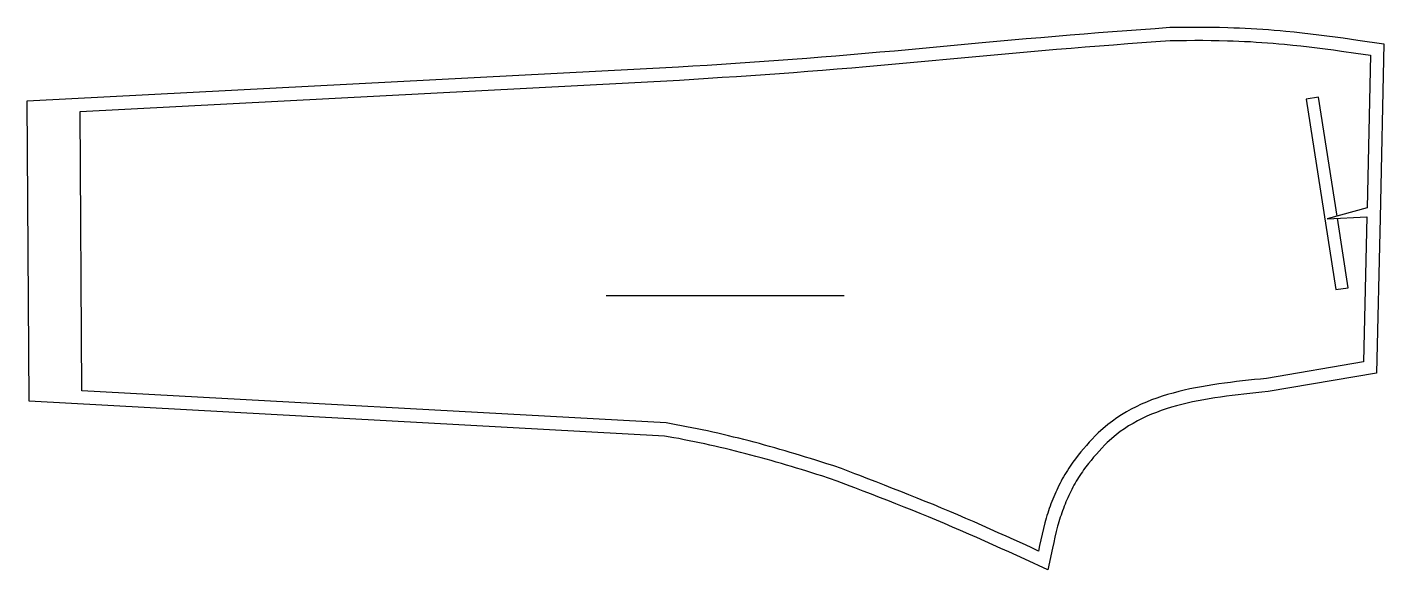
# Model space of a CAD drawing. Header units: inches. Extents: x 0 to 40.4, y 0 to 16.2.
import ezdxf

# ---------------------------------------------------------------- set-up
doc = ezdxf.new("R2010")
doc.units = ezdxf.units.IN

msp = doc.modelspace()

# ---------------------------------------------------------------- linework, layer by layer
at = {"layer": 'T001L001'}
for points in [[(40.301, 10.499), (40.199, 5.866), (36.967, 5.321), (36.777, 5.301), (36.599, 5.282), (36.422, 5.263), (36.247, 5.243), (36.072, 5.223), (35.897, 5.202), (35.725, 5.179), (35.553, 5.155), (35.383, 5.13), (35.215, 5.103), (35.048, 5.074), (34.883, 5.043), (34.719, 5.009), (34.558, 4.974), (34.399, 4.935), (34.242, 4.894), (34.087, 4.85), (33.935, 4.803), (33.785, 4.752), (33.638, 4.698), (33.493, 4.64), (33.351, 4.579), (33.212, 4.514), (33.076, 4.444), (32.943, 4.37), (32.813, 4.292), (32.686, 4.209), (32.562, 4.122), (32.442, 4.03), (32.175, 3.803), (32.103, 3.726), (32.017, 3.633), (31.933, 3.541), (31.85, 3.449), (31.769, 3.357), (31.691, 3.264), (31.615, 3.171), (31.542, 3.078), (31.471, 2.982), (31.433, 2.928), (31.395, 2.873), (31.357, 2.816), (31.321, 2.759), (31.285, 2.701), (31.25, 2.642), (31.216, 2.583), (31.183, 2.523), (31.15, 2.463), (31.118, 2.402), (31.087, 2.341), (31.057, 2.279), (31.028, 2.216), (30.999, 2.153), (30.971, 2.09), (30.944, 2.026), (30.918, 1.961), (30.892, 1.897), (30.867, 1.831), (30.843, 1.766), (30.82, 1.7), (30.798, 1.634), (30.776, 1.568), (30.755, 1.501), (30.734, 1.434), (30.715, 1.367), (30.697, 1.301), (30.655, 1.141), (30.616, 0.98), (30.58, 0.817), (30.545, 0.651), (30.41, 0), (29.721, 0.315), (29.483, 0.425), (29.243, 0.534), (29.004, 0.642), (28.765, 0.75), (28.526, 0.858), (28.287, 0.964), (28.048, 1.07), (27.808, 1.175), (27.568, 1.278), (27.328, 1.38), (27.088, 1.481), (26.847, 1.58), (26.606, 1.679), (26.364, 1.776), (26.122, 1.873), (25.879, 1.969), (25.636, 2.065), (25.393, 2.16), (25.149, 2.255), (24.904, 2.349), (24.66, 2.444), (24.518, 2.499), (24.125, 2.649), (23.902, 2.727), (23.674, 2.801), (23.523, 2.848), (23.373, 2.896), (23.222, 2.943), (23.071, 2.989), (22.92, 3.035), (22.769, 3.081), (22.618, 3.126), (22.467, 3.17), (22.316, 3.214), (22.164, 3.258), (22.013, 3.3), (21.861, 3.342), (21.709, 3.384), (21.557, 3.424), (21.405, 3.464), (21.253, 3.504), (21.101, 3.542), (20.948, 3.58), (20.796, 3.617), (20.643, 3.653), (20.49, 3.689), (20.337, 3.723), (20.184, 3.757), (20.031, 3.79), (19.878, 3.822), (19.724, 3.853), (19.571, 3.883), (19.417, 3.913), (19.263, 3.941), (18.991, 3.989), (0.057, 5.028), (0, 13.985), (19.408, 14.999), (19.832, 15.026), (20.257, 15.053), (20.681, 15.081), (21.106, 15.109), (21.53, 15.138), (21.953, 15.167), (22.378, 15.197), (22.802, 15.228), (23.226, 15.261), (23.66, 15.295), (24.094, 15.331), (24.53, 15.367), (24.964, 15.405), (25.398, 15.443), (25.833, 15.482), (28.446, 15.723), (28.883, 15.763), (29.319, 15.802), (29.755, 15.841), (30.193, 15.879), (30.629, 15.916), (31.067, 15.953), (31.489, 15.987), (31.911, 16.02), (32.333, 16.053), (32.755, 16.085), (33.177, 16.116), (33.598, 16.147), (34.035, 16.179), (34.292, 16.182), (34.536, 16.184), (34.781, 16.185), (35.027, 16.185), (35.274, 16.183), (35.52, 16.18), (35.768, 16.174), (35.941, 16.168), (36.115, 16.161), (36.288, 16.153), (36.461, 16.144), (36.634, 16.133), (36.806, 16.122), (36.979, 16.109), (37.151, 16.095), (37.324, 16.08), (37.496, 16.064), (37.741, 16.04), (37.986, 16.013), (38.231, 15.985), (38.475, 15.956), (38.719, 15.926), (38.962, 15.894), (39.206, 15.861), (39.64, 15.799), (40.415, 15.686), (40.301, 10.499)], [(39.908, 10.531), (39.812, 6.2), (36.914, 5.711), (36.736, 5.692), (36.557, 5.674), (36.379, 5.654), (36.202, 5.635), (36.025, 5.614), (35.848, 5.592), (35.672, 5.569), (35.497, 5.545), (35.323, 5.519), (35.15, 5.491), (34.978, 5.461), (34.807, 5.429), (34.637, 5.394), (34.469, 5.357), (34.303, 5.317), (34.138, 5.274), (33.974, 5.227), (33.813, 5.177), (33.654, 5.123), (33.497, 5.066), (33.342, 5.004), (33.189, 4.938), (33.039, 4.867), (32.891, 4.792), (32.746, 4.711), (32.604, 4.626), (32.465, 4.535), (32.328, 4.439), (32.195, 4.336), (31.903, 4.088), (31.815, 3.994), (31.728, 3.9), (31.641, 3.806), (31.555, 3.71), (31.471, 3.614), (31.388, 3.516), (31.307, 3.417), (31.229, 3.316), (31.152, 3.213), (31.11, 3.153), (31.068, 3.092), (31.027, 3.031), (30.987, 2.968), (30.949, 2.905), (30.911, 2.842), (30.874, 2.778), (30.837, 2.713), (30.802, 2.648), (30.768, 2.582), (30.734, 2.515), (30.702, 2.449), (30.67, 2.381), (30.639, 2.314), (30.61, 2.246), (30.581, 2.177), (30.552, 2.108), (30.525, 2.039), (30.499, 1.969), (30.473, 1.899), (30.448, 1.829), (30.424, 1.759), (30.401, 1.688), (30.379, 1.617), (30.357, 1.546), (30.336, 1.475), (30.316, 1.403), (30.273, 1.236), (30.233, 1.068), (30.195, 0.9), (30.16, 0.732), (30.125, 0.563), (29.885, 0.673), (29.646, 0.783), (29.406, 0.892), (29.167, 1.001), (28.927, 1.109), (28.687, 1.217), (28.447, 1.324), (28.206, 1.431), (27.965, 1.536), (27.723, 1.64), (27.481, 1.743), (27.239, 1.844), (26.997, 1.945), (26.754, 2.044), (26.511, 2.142), (26.267, 2.239), (26.024, 2.335), (25.78, 2.431), (25.535, 2.527), (25.291, 2.622), (25.046, 2.717), (24.802, 2.811), (24.659, 2.866), (24.26, 3.019), (24.027, 3.1), (23.794, 3.176), (23.642, 3.224), (23.491, 3.272), (23.339, 3.319), (23.187, 3.366), (23.035, 3.412), (22.882, 3.458), (22.73, 3.504), (22.577, 3.548), (22.424, 3.593), (22.271, 3.636), (22.118, 3.679), (21.965, 3.722), (21.812, 3.764), (21.658, 3.805), (21.504, 3.845), (21.351, 3.885), (21.196, 3.924), (21.042, 3.962), (20.888, 4), (20.733, 4.037), (20.578, 4.073), (20.423, 4.108), (20.268, 4.142), (20.113, 4.175), (19.957, 4.208), (19.801, 4.239), (19.645, 4.27), (19.489, 4.3), (19.333, 4.328), (19.037, 4.381), (1.63, 5.336), (1.576, 13.673), (19.431, 14.606), (19.857, 14.633), (20.283, 14.66), (20.707, 14.688), (21.132, 14.716), (21.557, 14.745), (21.981, 14.774), (22.407, 14.805), (22.831, 14.836), (23.256, 14.868), (23.692, 14.903), (24.127, 14.938), (24.563, 14.975), (24.998, 15.013), (25.433, 15.051), (25.869, 15.09), (28.482, 15.331), (28.918, 15.37), (29.354, 15.41), (29.789, 15.449), (30.227, 15.487), (30.662, 15.524), (31.1, 15.561), (31.52, 15.595), (31.941, 15.628), (32.363, 15.66), (32.784, 15.692), (33.205, 15.723), (33.627, 15.754), (34.051, 15.786), (34.295, 15.788), (34.539, 15.79), (34.782, 15.791), (35.026, 15.791), (35.27, 15.79), (35.513, 15.786), (35.757, 15.78), (35.927, 15.775), (36.098, 15.768), (36.268, 15.76), (36.438, 15.751), (36.608, 15.74), (36.778, 15.729), (36.949, 15.716), (37.119, 15.703), (37.288, 15.688), (37.458, 15.672), (37.701, 15.648), (37.943, 15.622), (38.185, 15.594), (38.427, 15.565), (38.669, 15.535), (38.91, 15.503), (39.152, 15.471), (39.584, 15.41), (40.014, 15.347), (39.914, 10.8), (38.723, 10.467), (39.908, 10.531)], [(39.019, 10.55), (38.469, 14.097), (38.099, 14.04), (38.981, 8.358), (39.351, 8.415), (39.03, 10.484)], [(17.252, 8.177), (24.338, 8.177)]]:
    msp.add_lwpolyline(points, dxfattribs=at)

doc.saveas('drawing.dxf')
